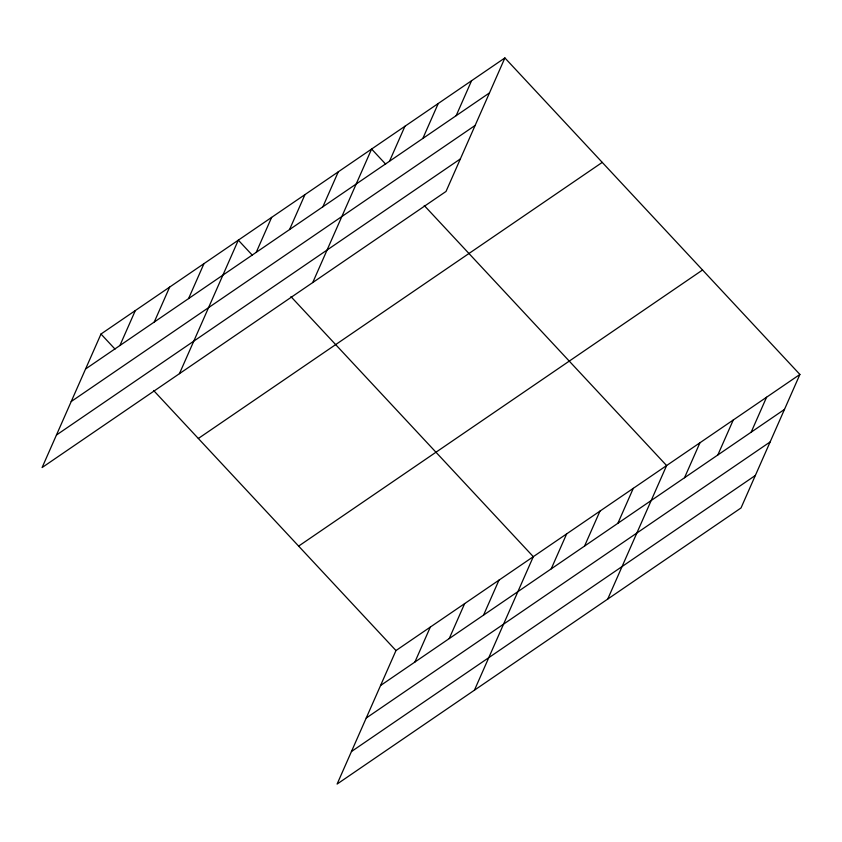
<?xml version="1.0" encoding="UTF-8"?>
<svg xmlns="http://www.w3.org/2000/svg" width="842" height="842" viewBox="0 0 842 842"><rect width="100%" height="100%" fill="white"/><g stroke="black" fill="none" stroke-linecap="round" stroke-linejoin="round"><path stroke-width="1.26" d="M504.895 57.94L100.987 334.032L42.1 467.552L446.018 191.45L504.895 57.94L799.9 374.448L741.013 507.968L337.105 784.06L395.982 650.55L799.9 374.448M119.901 345.525L135.32 310.572M154.233 322.065L169.652 287.101M188.566 298.594L203.985 263.63M179.43 373.68L238.318 240.159L252.347 255.221M256.221 252.347L271.64 217.383M289.543 229.571L304.962 194.607M322.865 206.795L338.284 171.831M312.719 282.565L371.606 149.055L385.636 164.106M389.509 161.232L404.928 126.268M422.831 138.456L438.25 103.492M456.153 115.68L471.573 80.716M414.895 662.044L430.315 627.079M449.228 638.573L464.647 603.609M483.561 615.102L498.98 580.138M474.435 690.187L533.312 556.678L290.943 296.626M551.215 568.855L566.645 533.902M584.548 546.079L599.967 511.115M617.87 523.303L633.289 488.339M607.724 599.072L666.611 465.563L424.231 205.511M684.514 477.74L699.934 442.787M717.837 454.964L733.256 420.011M751.159 432.188L766.578 397.224M85.568 368.996L489.476 92.904M71.223 401.518L475.141 125.426M56.446 435.03L460.353 158.928M198.333 438.482L602.251 162.39M298.636 546.1L702.554 269.998M380.563 685.514L784.481 409.412M366.228 718.037L770.135 441.934M351.44 751.538L755.358 475.446M100.987 334.032L115.017 349.093M153.612 390.499L395.982 650.55"/></g></svg>
